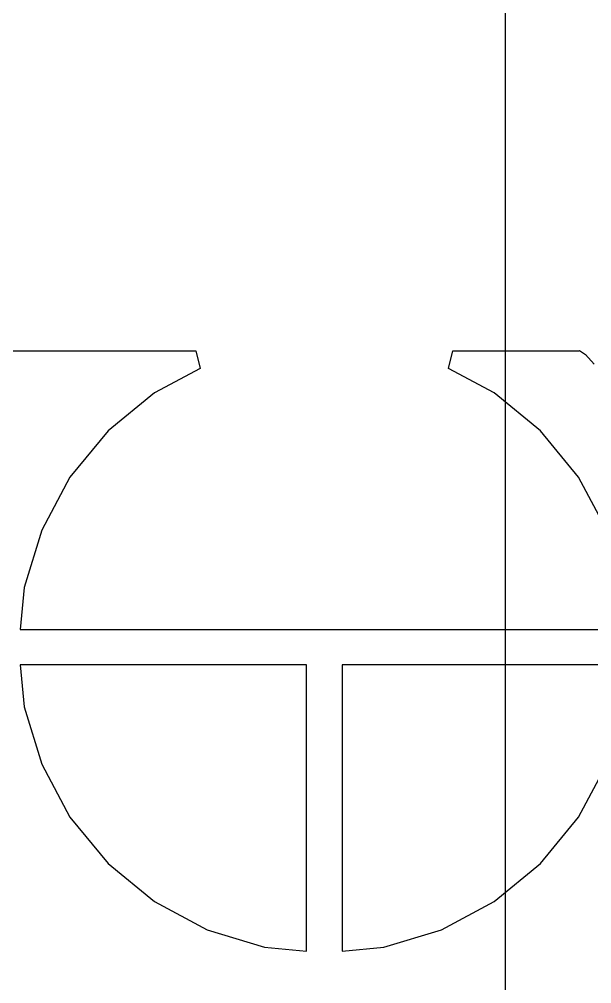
# Model space of a CAD drawing. Extents: x 215 to 281, y 31 to 138.
# Drawn here: x 242.62 to 246.72, y 74.55 to 81.47 of the extents above; entities that cross this region are included whole.
import ezdxf

# ---------------------------------------------------------------- set-up
doc = ezdxf.new("R2010")
doc.units = 0
for name, color, linetype in [('CONNECTLAYER', 7, 'CONTINUOUS'), ('KEEPOUTLAYER', 6, 'CONTINUOUS'), ('MECHANICAL1', 6, 'CONTINUOUS')]:
    doc.layers.add(name, color=color, linetype=linetype)

msp = doc.modelspace()

# ---------------------------------------------------------------- linework, layer by layer
at = {"layer": 'CONNECTLAYER'}
for p, q in [((241.427, 79.0918), (243.883, 79.0918)), ((241.427, 79.0918), (243.883, 79.0918)), ((241.427, 79.0918), (243.883, 79.0918)), ((243.883, 79.0918), (243.9148, 78.9648)), ((243.883, 79.0918), (243.9148, 78.9648)), ((243.883, 79.0918), (243.9148, 78.9648)), ((245.6955, 78.9648), (245.7273, 79.0918)), ((245.6955, 78.9648), (245.7273, 79.0918)), ((245.6955, 78.9648), (245.7273, 79.0918)), ((245.7273, 79.0918), (246.634, 79.0918)), ((245.7273, 79.0918), (246.634, 79.0918)), ((245.7273, 79.0918), (246.634, 79.0918)), ((246.634, 79.0918), (246.6366, 79.0923)), ((246.634, 79.0918), (246.6366, 79.0923)), ((246.634, 79.0918), (246.6366, 79.0923)), ((246.6366, 79.0923), (246.6788, 79.0647)), ((246.6366, 79.0923), (246.6788, 79.0647)), ((246.6366, 79.0923), (246.6788, 79.0647)), ((246.6788, 79.0647), (246.7407, 78.9944)), ((246.6788, 79.0647), (246.7407, 78.9944)), ((246.6788, 79.0647), (246.7407, 78.9944)), ((243.9148, 78.9648), (243.5857, 78.7889)), ((243.9148, 78.9648), (243.5857, 78.7889)), ((243.9148, 78.9648), (243.5857, 78.7889)), ((246.0246, 78.7889), (245.6955, 78.9648)), ((246.0246, 78.7889), (245.6955, 78.9648)), ((246.0246, 78.7889), (245.6955, 78.9648)), ((243.5857, 78.7889), (243.2531, 78.5159)), ((243.5857, 78.7889), (243.2531, 78.5159)), ((243.5857, 78.7889), (243.2531, 78.5159)), ((246.3573, 78.5159), (246.0246, 78.7889)), ((246.3573, 78.5159), (246.0246, 78.7889)), ((246.3573, 78.5159), (246.0246, 78.7889)), ((243.2531, 78.5159), (242.9801, 78.1833)), ((243.2531, 78.5159), (242.9801, 78.1833)), ((243.2531, 78.5159), (242.9801, 78.1833)), ((246.6302, 78.1833), (246.3573, 78.5159)), ((246.6302, 78.1833), (246.3573, 78.5159)), ((246.6302, 78.1833), (246.3573, 78.5159)), ((242.9801, 78.1833), (242.7773, 77.8038)), ((242.9801, 78.1833), (242.7773, 77.8038)), ((242.9801, 78.1833), (242.7773, 77.8038)), ((246.8331, 77.8038), (246.6302, 78.1833)), ((246.8331, 77.8038), (246.6302, 78.1833)), ((246.8331, 77.8038), (246.6302, 78.1833)), ((242.7773, 77.8038), (242.6524, 77.392)), ((242.7773, 77.8038), (242.6524, 77.392)), ((242.7773, 77.8038), (242.6524, 77.392)), ((242.6524, 77.392), (242.6227, 77.0908)), ((242.6524, 77.392), (242.6227, 77.0908)), ((242.6524, 77.392), (242.6227, 77.0908)), ((242.6227, 77.0908), (244.8052, 77.0908)), ((242.6227, 77.0908), (244.8052, 77.0908)), ((242.6227, 77.0908), (244.8052, 77.0908)), ((244.8052, 77.0908), (246.9876, 77.0908)), ((244.8052, 77.0908), (246.9876, 77.0908)), ((244.8052, 77.0908), (246.9876, 77.0908)), ((244.6782, 76.8368), (242.6227, 76.8368)), ((242.6227, 76.8368), (242.6524, 76.5356)), ((244.6782, 76.8368), (242.6227, 76.8368)), ((242.6227, 76.8368), (242.6524, 76.5356)), ((244.6782, 76.8368), (242.6227, 76.8368)), ((242.6227, 76.8368), (242.6524, 76.5356)), ((244.6782, 74.7813), (244.6782, 76.8368)), ((244.6782, 74.7813), (244.6782, 76.8368)), ((244.6782, 74.7813), (244.6782, 76.8368)), ((246.9876, 76.8368), (244.9322, 76.8368)), ((244.9322, 76.8368), (244.9322, 74.7813)), ((246.9876, 76.8368), (244.9322, 76.8368)), ((244.9322, 76.8368), (244.9322, 74.7813)), ((246.9876, 76.8368), (244.9322, 76.8368)), ((244.9322, 76.8368), (244.9322, 74.7813)), ((242.6524, 76.5356), (242.7773, 76.1238)), ((242.6524, 76.5356), (242.7773, 76.1238)), ((242.6524, 76.5356), (242.7773, 76.1238)), ((242.7773, 76.1238), (242.9801, 75.7443)), ((242.7773, 76.1238), (242.9801, 75.7443)), ((242.7773, 76.1238), (242.9801, 75.7443)), ((246.6302, 75.7443), (246.8331, 76.1238)), ((246.6302, 75.7443), (246.8331, 76.1238)), ((246.6302, 75.7443), (246.8331, 76.1238)), ((242.9801, 75.7443), (243.2531, 75.4117)), ((242.9801, 75.7443), (243.2531, 75.4117)), ((242.9801, 75.7443), (243.2531, 75.4117)), ((246.3573, 75.4117), (246.6302, 75.7443)), ((246.3573, 75.4117), (246.6302, 75.7443)), ((246.3573, 75.4117), (246.6302, 75.7443)), ((243.2531, 75.4117), (243.5857, 75.1387)), ((243.2531, 75.4117), (243.5857, 75.1387)), ((243.2531, 75.4117), (243.5857, 75.1387)), ((246.0246, 75.1387), (246.3573, 75.4117)), ((246.0246, 75.1387), (246.3573, 75.4117)), ((246.0246, 75.1387), (246.3573, 75.4117)), ((243.5857, 75.1387), (243.9652, 74.9359)), ((243.5857, 75.1387), (243.9652, 74.9359)), ((243.5857, 75.1387), (243.9652, 74.9359)), ((245.6452, 74.9359), (246.0246, 75.1387)), ((245.6452, 74.9359), (246.0246, 75.1387)), ((245.6452, 74.9359), (246.0246, 75.1387)), ((243.9652, 74.9359), (244.377, 74.811)), ((243.9652, 74.9359), (244.377, 74.811)), ((243.9652, 74.9359), (244.377, 74.811)), ((245.2334, 74.811), (245.6452, 74.9359)), ((245.2334, 74.811), (245.6452, 74.9359)), ((245.2334, 74.811), (245.6452, 74.9359)), ((244.377, 74.811), (244.6782, 74.7813)), ((244.377, 74.811), (244.6782, 74.7813)), ((244.377, 74.811), (244.6782, 74.7813)), ((244.9322, 74.7813), (245.2334, 74.811)), ((244.9322, 74.7813), (245.2334, 74.811)), ((244.9322, 74.7813), (245.2334, 74.811))]:
    msp.add_line(p, q, dxfattribs=at)
at = {"layer": 'KEEPOUTLAYER', "const_width": 0.01}
msp.add_lwpolyline([(246.1044, 72.6948), (246.1044, 84.1927)], dxfattribs=at)
at = {"layer": 'MECHANICAL1', "const_width": 0.01}
msp.add_lwpolyline([(246.1044, 39.2004), (246.1044, 84.1927)], dxfattribs=at)

doc.saveas('drawing.dxf')
